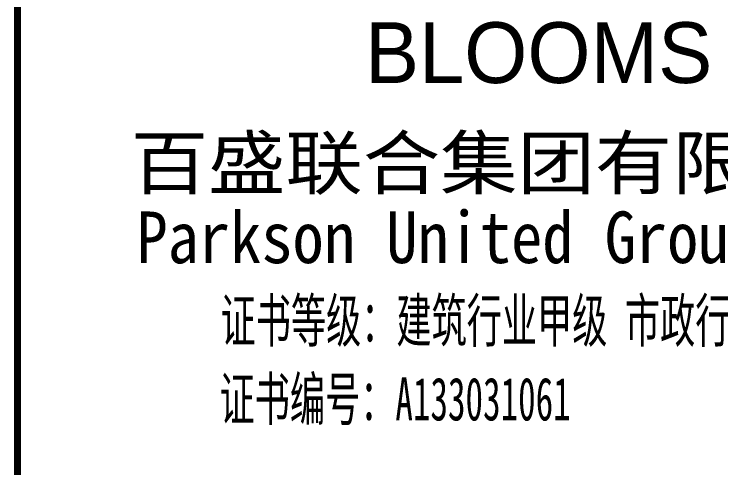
# Model space of a CAD drawing. Extents: x -24961 to 905641, y -154323 to 635957.
# Drawn here: x 455091 to 459203, y -126659 to -124022 of the extents above; entities that cross this region are included whole.
import ezdxf

# ---------------------------------------------------------------- set-up
doc = ezdxf.new("R2010")
doc.units = 0
doc.header["$LTSCALE"] = 1000
doc.header["$MEASUREMENT"] = 0
doc.layers.add('图框', color=146, linetype='Continuous')
doc.styles.add('-宋体', font='SimSun.ttf', dxfattribs={"width": 0.8})
doc.styles.add('1-1', font='SimSun.ttf', dxfattribs={"width": 0.8, "height": 2.5})
doc.styles.add('TQ', font='simhei.ttf')
doc.styles.add('样式 1', font='georgia.ttf', dxfattribs={"width": 0.8, "height": 3})

# ---------------------------------------------------------------- blocks, each defined once
blk = doc.blocks.new('3R2RT34')
at = {"color": 143}
blk.add_line((1882901.1, 182076.3), (1882901.1, 152576.3), dxfattribs=at)
at = {"color": 143, "const_width": 40}
blk.add_lwpolyline([(1882901.1, 152576.3), (1882901.1, 209976.3)], dxfattribs=at)
at = {"layer": '图框'}
for s, height, style, width, p in [('百盛联合集团有限公司', 300, '样式 1', 1.1, (1883559.4, 180863.1)), ('Parkson United Group Ltd', 300, 'TQ', 0.89, (1883592.8, 180430.8)), ('证书等级：建筑行业甲级 市政行业甲级', 250, '-宋体', 0.6, (1884082.4, 179972.2)), ('证书编号：A133031061', 250, '-宋体', 0.6, (1884076.3, 179516.2))]:
    blk.add_text(s, height=height, dxfattribs=dict(at, style=style, width=width)).set_placement(p)
at = {"layer": '图框', "insert": (1884922.3, 181830.6), "char_height": 353.217, "width": 2436.774, "attachment_point": 1, "style": '1-1'}
blk.add_mtext('{\\fSTXingkai|b0|i0|c134|p2;\\W1;BLOOMS}', dxfattribs=at)

msp = doc.modelspace()

# ---------------------------------------------------------------- block references
msp.add_blockref('3R2RT34', (-1427790.1, -305899.5))

doc.saveas('drawing.dxf')
